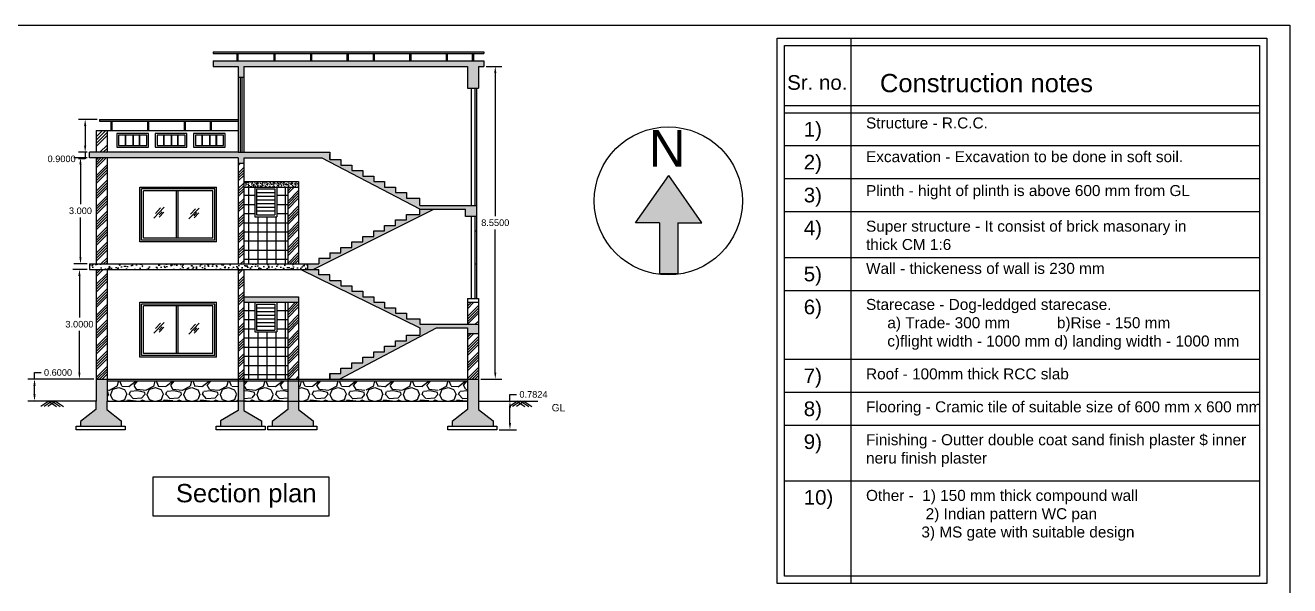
# Model space of a CAD drawing. Header units: inches. Extents: x 13 to 70.9, y 5.3 to 44.5.
# Drawn here: x 36.31 to 70.86, y 29.2 to 44.52 of the extents above; entities that cross this region are included whole.
import ezdxf

# ---------------------------------------------------------------- set-up
doc = ezdxf.new("R2010")
doc.units = ezdxf.units.IN
doc.header["$MEASUREMENT"] = 0
doc.styles.get("Standard").update_dxf_attribs({"font": 'arial.ttf'})
doc.dimstyles.get("Standard").update_dxf_attribs({"dimtxt": 0.18, "dimasz": 0.18, "dimexe": 0.18, "dimexo": 0.0625, "dimgap": 0.09, "dimtad": 0, "dimtih": 1, "dimtoh": 1, "dimdec": 4, "dimzin": 0, "dimdsep": 46, "dimtxsty": 'Standard', "dimcen": 0.09, "dimadec": 0, "dimazin": 0, "dimtfac": 1, "dimtdec": 4, "dimtofl": 0, "dimtmove": 0, "dimatfit": 3, "dimfxl": 1, "dimtolj": 1, "dimtzin": 0, "dimarcsym": 0})
pattern_1 = [(50, (-46.14798, 85.42217), (0.3586301, -0.0313761), [0.0375, -0.4125]), (355, (-46.148, 85.42217), (-0.0693757, 0.3760961), [0.03, -0.33]), (100.45144, (-46.1181, 85.41956), (0.2892544, 0.34472), [0.0318701, -0.350571]), (46.1842, (-46.148, 85.52217), (0.5336207, -0.0827596), [0.05625, -0.61875]), (96.63564, (-46.1035, 85.5153), (0.467331, 0.4870593), [0.0478052, -0.525857]), (351.18416, (-46.148, 85.5222), (0.467331, 0.4870593), [0.045, -0.495]), (21, (-46.09798, 85.49717), (0.2984535, -0.20130945), [0.0375, -0.4125]), (326, (-46.098, 85.49717), (0.1216577, 0.362575), [0.03, -0.33]), (71.45144, (-46.0731, 85.4804), (0.4201112, 0.1612656), [0.0318701, -0.350571]), (37.5, (-46.14798, 85.42217), (0.00607993, 0.16644693), [0, -0.326, 0, -0.335, 0, -0.33125]), (7.5, (-46.14798, 85.42217), (0.13153477, 0.19720586), [0, -0.191, 0, -0.3185, 0, -0.12625]), (327.5, (-46.25948, 85.42217), (0.26691122, -0.01127744), [0, -0.125, 0, -0.39, 0, -0.5175]), (317.5, (-46.30948, 85.42217), (0.2915931, 0.0500525), [0, -0.1625, 0, -0.259, 0, -0.3675])]

# ---------------------------------------------------------------- blocks, each defined once
blk = doc.blocks.new('*D6')
at = {"color": 0, "lineweight": -2, "transparency": 16777216}
for p, q in [((48.901, 43.397), (49.329, 43.397)), ((49.149, 43.217), (49.149, 39.303)), ((49.149, 35.027), (49.149, 38.94)), ((48.751, 34.847), (49.329, 34.847))]:
    blk.add_line(p, q, dxfattribs=at)
at = {"color": 0, "transparency": 16777216}
for points in [[(49.119, 43.217), (49.179, 43.217), (49.149, 43.397)], [(49.119, 35.027), (49.179, 35.027), (49.149, 34.847)]]:
    blk.add_solid(points, dxfattribs=at)
at = {"layer": 'Defpoints', "color": 0, "transparency": 16777216}
for p in [(48.839, 43.397), (49.149, 43.397), (48.689, 34.847)]:
    blk.add_point(p, dxfattribs=at)
at = {"color": 0, "transparency": 16777216, "insert": (49.149, 39.122), "char_height": 0.18, "attachment_point": 5}
blk.add_mtext('\\A1;8.5500', dxfattribs=at)
blk = doc.blocks.new('*D7')
at = {"color": 0, "lineweight": -2, "transparency": 16777216}
for p, q in [((38.272, 41.947), (37.762, 41.947)), ((37.942, 41.767), (37.942, 41.227)), ((37.994, 41.047), (37.762, 41.047)), ((37.942, 40.867), (37.762, 40.867)), ((37.942, 41.047), (37.942, 40.867))]:
    blk.add_line(p, q, dxfattribs=at)
at = {"color": 0, "transparency": 16777216}
for points in [[(37.912, 41.767), (37.972, 41.767), (37.942, 41.947)], [(37.912, 41.227), (37.972, 41.227), (37.942, 41.047)]]:
    blk.add_solid(points, dxfattribs=at)
at = {"layer": 'Defpoints', "color": 0, "transparency": 16777216}
for p in [(38.335, 41.947), (37.942, 41.047), (38.056, 41.047)]:
    blk.add_point(p, dxfattribs=at)
at = {"color": 0, "transparency": 16777216, "insert": (37.298, 40.867), "char_height": 0.18, "attachment_point": 5}
blk.add_mtext('\\A1;0.9000', dxfattribs=at)
blk = doc.blocks.new('*D8')
at = {"color": 0, "lineweight": -2, "transparency": 16777216}
for p, q in [((37.994, 40.897), (37.633, 40.897)), ((37.813, 40.717), (37.813, 39.629)), ((37.813, 38.177), (37.813, 39.265)), ((37.994, 37.997), (37.633, 37.997))]:
    blk.add_line(p, q, dxfattribs=at)
at = {"color": 0, "transparency": 16777216}
for points in [[(37.783, 40.717), (37.843, 40.717), (37.813, 40.897)], [(37.783, 38.177), (37.843, 38.177), (37.813, 37.997)]]:
    blk.add_solid(points, dxfattribs=at)
at = {"layer": 'Defpoints', "color": 0, "transparency": 16777216}
for p in [(38.056, 40.897), (37.813, 37.997), (38.056, 37.997)]:
    blk.add_point(p, dxfattribs=at)
at = {"color": 0, "transparency": 16777216, "insert": (37.813, 39.447), "char_height": 0.18, "attachment_point": 5}
blk.add_mtext('\\A1;3.000', dxfattribs=at)
blk = doc.blocks.new('*D9')
at = {"color": 0, "lineweight": -2, "transparency": 16777216}
for p, q in [((37.994, 37.847), (37.605, 37.847)), ((37.785, 37.667), (37.785, 36.529)), ((37.785, 35.027), (37.785, 36.165)), ((38.176, 34.847), (37.605, 34.847))]:
    blk.add_line(p, q, dxfattribs=at)
at = {"color": 0, "transparency": 16777216}
for points in [[(37.755, 37.667), (37.815, 37.667), (37.785, 37.847)], [(37.755, 35.027), (37.815, 35.027), (37.785, 34.847)]]:
    blk.add_solid(points, dxfattribs=at)
at = {"layer": 'Defpoints', "color": 0, "transparency": 16777216}
for p in [(38.056, 37.847), (37.785, 34.847), (38.239, 34.847)]:
    blk.add_point(p, dxfattribs=at)
at = {"color": 0, "transparency": 16777216, "insert": (37.785, 36.347), "char_height": 0.18, "attachment_point": 5}
blk.add_mtext('\\A1;3.0000', dxfattribs=at)
blk = doc.blocks.new('*D10')
at = {"color": 0, "lineweight": -2, "transparency": 16777216}
for p, q in [((36.557, 34.847), (36.557, 35.027)), ((36.557, 35.027), (36.737, 35.027)), ((38.176, 34.847), (36.377, 34.847)), ((36.557, 34.427), (36.557, 34.667)), ((38.076, 34.247), (36.377, 34.247))]:
    blk.add_line(p, q, dxfattribs=at)
at = {"color": 0, "transparency": 16777216}
for points in [[(36.527, 34.667), (36.587, 34.667), (36.557, 34.847)], [(36.527, 34.427), (36.587, 34.427), (36.557, 34.247)]]:
    blk.add_solid(points, dxfattribs=at)
at = {"layer": 'Defpoints', "color": 0, "transparency": 16777216}
for p in [(36.557, 34.847), (38.239, 34.847), (38.139, 34.247)]:
    blk.add_point(p, dxfattribs=at)
at = {"color": 0, "transparency": 16777216, "insert": (37.2, 35.027), "char_height": 0.18, "attachment_point": 5}
blk.add_mtext('\\A1;0.6000', dxfattribs=at)
blk = doc.blocks.new('*D11')
at = {"color": 0, "lineweight": -2, "transparency": 16777216}
for p, q in [((48.751, 34.247), (49.73, 34.247)), ((49.55, 34.247), (49.55, 34.427)), ((49.55, 34.427), (49.73, 34.427)), ((49.55, 33.644), (49.55, 34.067)), ((49.256, 33.464), (49.73, 33.464))]:
    blk.add_line(p, q, dxfattribs=at)
at = {"color": 0, "transparency": 16777216}
for points in [[(49.52, 34.067), (49.58, 34.067), (49.55, 34.247)], [(49.52, 33.644), (49.58, 33.644), (49.55, 33.464)]]:
    blk.add_solid(points, dxfattribs=at)
at = {"layer": 'Defpoints', "color": 0, "transparency": 16777216}
for p in [(48.689, 34.247), (49.55, 34.247), (49.194, 33.464)]:
    blk.add_point(p, dxfattribs=at)
at = {"color": 0, "transparency": 16777216, "insert": (50.193, 34.427), "char_height": 0.18, "attachment_point": 5}
blk.add_mtext('\\A1;0.7824', dxfattribs=at)

msp = doc.modelspace()

# ---------------------------------------------------------------- hatches: boundary and pattern name
at = {"transparency": 33554687}
h = msp.add_hatch(color=0, dxfattribs=at)
h.dxf.hatch_style = 1
h.paths.add_polyline_path([(48.83865, 43.79657), (41.44337, 43.79657), (41.44337, 43.74657), (48.83865, 43.74657)])
h.paths.add_polyline_path([(46.83836, 43.74657), (46.80836, 43.74657), (46.80836, 43.54657), (46.83836, 43.54657)])
h.paths.add_polyline_path([(47.83836, 43.74657), (47.80836, 43.74657), (47.80836, 43.54657), (47.83836, 43.54657)])
h.paths.add_polyline_path([(48.55075, 43.74657), (48.52075, 43.74657), (48.52075, 43.54657), (48.55075, 43.54657)])
h.paths.add_polyline_path([(45.12598, 43.74657), (45.09598, 43.74657), (45.09598, 43.54657), (45.12598, 43.54657)])
h.paths.add_polyline_path([(45.83836, 43.74657), (45.80836, 43.74657), (45.80836, 43.54657), (45.83836, 43.54657)])
h.paths.add_polyline_path([(44.12598, 43.74657), (44.09598, 43.74657), (44.09598, 43.54657), (44.12598, 43.54657)])
h.paths.add_polyline_path([(43.12598, 43.74657), (43.09598, 43.74657), (43.09598, 43.54657), (43.12598, 43.54657)])
h.paths.add_polyline_path([(42.11481, 43.74657), (42.08481, 43.74657), (42.08481, 43.54657), (42.11481, 43.54657)])
h = msp.add_hatch()
h.set_pattern_fill('AR-CONC', color=256, scale=0.043)
h.set_pattern_definition([(50, (10.66533, 20.47323), (0.3084219, -0.0269834), [0.03225, -0.35475]), (355, (10.66533, 20.47323), (-0.059663, 0.3234426), [0.0258, -0.2838]), (100.45144, (10.69104, 20.471), (0.2487588, 0.2964592), [0.0274083, -0.301491]), (46.1842, (10.66533, 20.55923), (0.4589138, -0.0711733), [0.048375, -0.532125]), (96.6356, (10.70358, 20.5533), (0.4019046, 0.418871), [0.0411124, -0.452237]), (351.1842, (10.66533, 20.55923), (0.4019046, 0.418871), [0.0387, -0.4257]), (21, (10.70833, 20.53773), (0.25667, -0.1731261), [0.03225, -0.35475]), (326, (10.70833, 20.53773), (0.1046256, 0.3118145), [0.0258, -0.2838]), (71.45144, (10.72972, 20.5233), (0.3612956, 0.1386884), [0.0274083, -0.301491]), (37.5, (10.66533, 20.47323), (0.00522874, 0.14314436), [0, -0.28036, 0, -0.2881, 0, -0.284875]), (7.5, (10.66533, 20.47323), (0.1131199, 0.16959704), [0, -0.16426, 0, -0.27391, 0, -0.108575]), (327.5, (10.56944, 20.47323), (0.22954365, -0.0096986), [0, -0.1075, 0, -0.3354, 0, -0.44505]), (317.5, (10.52644, 20.47323), (0.25077005, 0.0430451), [0, -0.13975, 0, -0.22274, 0, -0.31605])])
h.paths.add_polyline_path([(48.38865, 42.79657), (48.68865, 42.79657), (48.68865, 43.39657), (48.83865, 43.39657), (48.83865, 43.54657), (41.44337, 43.54657), (41.44337, 43.39657), (42.12615, 43.39657), (42.12615, 43.09657), (42.27615, 43.09657), (42.27615, 43.39657), (48.38865, 43.39657)])
h = msp.add_hatch(color=0, dxfattribs=at)
h.dxf.hatch_style = 1
h.paths.add_polyline_path([(42.12615, 41.94657), (38.33454, 41.94657), (38.33605, 41.89657), (42.12615, 41.89657)])
h.paths.add_polyline_path([(38.67473, 41.89657), (38.64473, 41.89657), (38.64473, 41.64657), (38.67473, 41.64657)])
h.paths.add_polyline_path([(39.67473, 41.89657), (39.64473, 41.89657), (39.64473, 41.64657), (39.67473, 41.64657)])
h.paths.add_polyline_path([(40.67473, 41.89657), (40.64473, 41.89657), (40.64473, 41.64657), (40.67473, 41.64657)])
h.paths.add_polyline_path([(41.38711, 41.89657), (41.35711, 41.89657), (41.35711, 41.64657), (41.38711, 41.64657)])
h = msp.add_hatch(dxfattribs=at)
h.set_pattern_fill('ANSI34', color=0, scale=0.5)
h.set_pattern_definition([(45, (-46.148, 85.42217), (-0.265165, 0.265165), []), (45, (-46.0596, 85.42217), (-0.265165, 0.265165), []), (45, (-45.9712, 85.42217), (-0.265165, 0.265165), []), (45, (-45.8828, 85.42217), (-0.265165, 0.265165), [])])
h.paths.add_polyline_path([(38.53865, 41.64657), (38.23865, 41.64657), (38.23865, 41.04657), (38.53865, 41.04657)])
h = msp.add_hatch(dxfattribs=at)
h.set_pattern_fill('AR-CONC', color=0, scale=0.05)
h.set_pattern_definition(pattern_1)
h.paths.add_polyline_path([(44.62615, 41.04657), (42.12615, 41.04657), (38.05613, 41.04657), (38.05613, 40.89657), (42.12615, 40.89657), (42.12615, 40.74657), (42.27615, 40.74657), (42.27615, 40.88883), (44.41952, 40.88883), (47.08865, 39.49657), (48.33865, 39.49657), (48.33865, 39.29657), (48.63865, 39.29657), (48.63865, 39.59657), (47.08865, 39.59657), (47.08865, 39.79657), (46.72615, 39.79657), (46.72615, 39.94657), (46.42615, 39.94657), (46.42615, 40.09657), (46.12615, 40.09657), (46.12615, 40.24657), (45.82615, 40.24657), (45.82615, 40.39657), (45.52615, 40.39657), (45.52615, 40.54657), (45.22615, 40.54657), (45.22615, 40.69657), (44.92615, 40.69657), (44.92615, 40.84657), (44.62615, 40.84657)], flags=17)
h.paths.add_polyline_path([(47.47093, 39.49657), (47.08865, 39.49657), (47.08865, 39.34657), (46.72615, 39.34657), (46.72615, 39.19657), (46.42615, 39.19657), (46.42615, 39.04657), (46.12615, 39.04657), (46.12615, 38.89657), (45.82615, 38.89657), (45.82615, 38.74657), (45.52615, 38.74657), (45.52615, 38.59657), (45.22615, 38.59657), (45.22615, 38.44657), (44.92615, 38.44657), (44.92615, 38.29657), (44.62615, 38.29657), (44.62615, 38.14657), (44.32615, 38.14657), (44.32615, 37.99657), (44.02615, 37.99657), (44.02615, 37.84657), (44.17344, 37.84657)])
h.paths.add_polyline_path([(45.22615, 37.39657), (44.92615, 37.39657), (44.92615, 37.54657), (44.62615, 37.54657), (44.62615, 37.69657), (44.32615, 37.69657), (44.32615, 37.84657), (43.83657, 37.84657), (47.08865, 36.24657), (47.08865, 36.04657), (46.72615, 36.04657), (46.72615, 35.89657), (46.42615, 35.89657), (46.42615, 35.74657), (46.12615, 35.74657), (46.12615, 35.59657), (45.82615, 35.59657), (45.82615, 35.44657), (45.52615, 35.44657), (45.52615, 35.29657), (45.22615, 35.29657), (45.22615, 35.14657), (44.92615, 35.14657), (44.92615, 34.99657), (44.62615, 34.99657), (44.62615, 34.84657), (44.89262, 34.84657), (47.54169, 36.24657), (48.38865, 36.24657), (48.38865, 36.09657), (48.68865, 36.09657), (48.68865, 36.34657), (47.08865, 36.34657), (47.08865, 36.49657), (46.72615, 36.49657), (46.72615, 36.64657), (46.42615, 36.64657), (46.42615, 36.79657), (46.12615, 36.79657), (46.12615, 36.94657), (45.82615, 36.94657), (45.82615, 37.09657), (45.52615, 37.09657), (45.52615, 37.24657), (45.22615, 37.24657)])
h.paths.add_polyline_path([(44.62615, 41.04657), (42.12615, 41.04657), (38.05613, 41.04657), (38.05613, 40.89657), (42.12615, 40.89657), (42.12615, 40.74657), (42.27615, 40.74657), (42.27615, 40.88883), (44.41952, 40.88883), (47.08865, 39.49657), (47.47093, 39.49657), (48.33865, 39.49657), (48.33865, 39.29657), (48.63865, 39.29657), (48.63865, 39.59657), (47.08865, 39.59657), (47.08865, 39.79657), (46.72615, 39.79657), (46.72615, 39.94657), (46.42615, 39.94657), (46.42615, 40.09657), (46.12615, 40.09657), (46.12615, 40.24657), (45.82615, 40.24657), (45.82615, 40.39657), (45.52615, 40.39657), (45.52615, 40.54657), (45.22615, 40.54657), (45.22615, 40.69657), (44.92615, 40.69657), (44.92615, 40.84657), (44.62615, 40.84657)], flags=17)
h.paths.add_polyline_path([(43.77615, 37.09657), (42.27615, 37.09657), (42.27615, 36.94657), (43.77615, 36.94657)])
h.paths.add_polyline_path([(43.77615, 40.24657), (42.27615, 40.24657), (42.27615, 40.09657), (43.77615, 40.09657)], flags=0)
h.paths.add_polyline_path([(43.77615, 34.79657), (43.47615, 34.79657), (43.47615, 34.24657), (43.77615, 34.24657)])
h.paths.add_polyline_path([(42.27615, 34.79657), (42.12615, 34.79657), (42.12615, 34.24657), (42.27615, 34.24657)])
h = msp.add_hatch(dxfattribs=at)
h.set_pattern_fill('AR-CONC', color=0, scale=0.05)
h.set_pattern_definition(pattern_1)
h.paths.add_polyline_path([(44.62615, 41.04657), (42.12615, 41.04657), (38.05613, 41.04657), (38.05613, 40.89657), (42.12615, 40.89657), (42.12615, 40.74657), (42.27615, 40.74657), (42.27615, 40.88883), (44.41952, 40.88883), (47.08865, 39.49657), (48.33865, 39.49657), (48.33865, 39.29657), (48.63865, 39.29657), (48.63865, 39.59657), (47.08865, 39.59657), (47.08865, 39.79657), (46.72615, 39.79657), (46.72615, 39.94657), (46.42615, 39.94657), (46.42615, 40.09657), (46.12615, 40.09657), (46.12615, 40.24657), (45.82615, 40.24657), (45.82615, 40.39657), (45.52615, 40.39657), (45.52615, 40.54657), (45.22615, 40.54657), (45.22615, 40.69657), (44.92615, 40.69657), (44.92615, 40.84657), (44.62615, 40.84657)])
h = msp.add_hatch(dxfattribs=at)
h.set_pattern_fill('ANSI34', color=0, scale=0.4)
h.set_pattern_definition([(45, (-46.14798, 85.42217), (-0.212132, 0.212132), []), (45, (-46.07727, 85.42217), (-0.212132, 0.212132), []), (45, (-46.00656, 85.42217), (-0.212132, 0.212132), []), (45, (-45.93585, 85.42217), (-0.212132, 0.212132), [])])
h.paths.add_polyline_path([(38.53865, 40.89657), (38.23865, 40.89657), (38.23865, 37.99657), (38.53865, 37.99657)])
h.paths.add_polyline_path([(38.23865, 34.84657), (38.53865, 34.84657), (38.53865, 37.84657), (38.23865, 37.84657)])
h.paths.add_polyline_path([(42.12615, 34.84657), (42.27615, 34.84657), (42.27615, 37.84657), (42.12615, 37.84657)])
h.paths.add_polyline_path([(42.12615, 37.99657), (42.27615, 37.99657), (42.27615, 40.74657), (42.12615, 40.74657)])
h.paths.add_polyline_path([(48.68865, 36.94657), (48.38865, 36.94657), (48.38865, 36.34657), (48.68865, 36.34657)])
h.paths.add_polyline_path([(48.38865, 34.84657), (48.68865, 34.84657), (48.68865, 36.09657), (48.38865, 36.09657)])
h.paths.add_polyline_path([(43.77615, 36.94657), (43.47615, 36.94657), (43.47615, 34.84657), (43.77615, 34.84657)])
h.paths.add_polyline_path([(43.47615, 37.99657), (43.77615, 37.99657), (43.77615, 40.09657), (43.47615, 40.09657)])
h = msp.add_hatch()
h.set_pattern_fill('AR-CONC', color=256)
h.set_pattern_definition([(50, (7.7475, 18.7063), (7.1726, -0.6275), [0.75, -8.25]), (355, (7.7475, 18.706), (-1.3875, 7.5219), [0.6, -6.6]), (100.451, (8.345, 18.654), (5.7851, 6.8944), [0.6374, -7.0114]), (46.184, (7.7475, 20.706), (10.6724, -1.6552), [1.125, -12.375]), (96.636, (8.637, 20.568), (9.3466, 9.7412), [0.956, -10.5171]), (351.184, (7.748, 20.706), (9.3466, 9.7412), [0.9, -9.9]), (21, (8.7475, 20.2063), (5.9691, -4.0262), [0.75, -8.25]), (326, (8.7475, 20.206), (2.4332, 7.2515), [0.6, -6.6]), (71.451, (9.245, 19.871), (8.4022, 3.2253), [0.6374, -7.0114]), (37.5, (7.7475, 18.7063), (0.1216, 3.32894), [0, -6.52, 0, -6.7, 0, -6.625]), (7.5, (7.7475, 18.7063), (2.6307, 3.94412), [0, -3.82, 0, -6.37, 0, -2.525]), (327.5, (5.5175, 18.7063), (5.33822, -0.22555), [0, -2.5, 0, -7.8, 0, -10.35]), (317.5, (4.5175, 18.7063), (5.83186, 1.00105), [0, -3.25, 0, -5.18, 0, -7.35])])
h.paths.add_polyline_path([(29.48955, 34.24657), (29.48955, 34.84657), (18.78955, 34.84657), (18.78955, 34.24657)])
h.paths.add_polyline_path([(43.71704, 40.39657), (43.71704, 40.54657), (36.32176, 40.54657), (36.32176, 40.39657)])
h.paths.add_polyline_path([(38.90454, 37.99657), (32.66704, 37.99657), (32.66704, 37.84657), (38.90454, 37.84657)])
h = msp.add_hatch(dxfattribs=at)
h.set_pattern_fill('AR-CONC', color=0, scale=0.02)
h.set_pattern_definition([(50, (-46.14798, 85.42217), (0.14345204, -0.01255043), [0.015, -0.165]), (355, (-46.14798, 85.42217), (-0.02775027, 0.15043843), [0.012, -0.132]), (100.45144, (-46.13603, 85.42113), (0.11570177, 0.137888), [0.01274804, -0.14022842]), (46.1842, (-46.14798, 85.46217), (0.21344827, -0.03310386), [0.0225, -0.2475]), (96.63564, (-46.1302, 85.45941), (0.1869324, 0.1948237), [0.01912207, -0.21034275]), (351.18416, (-46.14798, 85.46217), (0.1869324, 0.1948237), [0.018, -0.198]), (21, (-46.12798, 85.45217), (0.11938141, -0.08052378), [0.015, -0.165]), (326, (-46.12798, 85.45217), (0.04866307, 0.14503), [0.012, -0.132]), (71.45144, (-46.11803, 85.44546), (0.16804448, 0.06450623), [0.01274804, -0.14022842]), (37.5, (-46.14798, 85.422173), (0.00243197, 0.06657877), [0, -0.1304, 0, -0.134, 0, -0.1325]), (7.5, (-46.14798, 85.42217), (0.05261391, 0.07888234), [0, -0.0764, 0, -0.1274, 0, -0.0505]), (327.5, (-46.19258, 85.42217), (0.106764487, -0.004510974), [0, -0.05, 0, -0.156, 0, -0.207]), (317.5, (-46.21258, 85.42217), (0.11663723, 0.020021), [0, -0.065, 0, -0.1036, 0, -0.147])])
h.paths.add_polyline_path([(43.77615, 40.24657), (42.27615, 40.24657), (42.27615, 40.09657), (43.77615, 40.09657)])
h = msp.add_hatch()
h.set_pattern_fill('ANSI37', color=256, scale=2, angle=45)
h.set_pattern_definition([(90, (10.66533, 20.62323), (-0.25, 6e-17), []), (180, (10.66533, 20.62323), (-6e-17, -0.25), [])])
h.paths.add_polyline_path([(43.47615, 40.09657), (43.17615, 40.09657), (43.17615, 39.28571), (42.57615, 39.28571), (42.57615, 40.09657), (42.27615, 40.09657), (42.27615, 37.99657), (43.47615, 37.99657)])
h = msp.add_hatch(color=0, dxfattribs=at)
h.dxf.hatch_style = 1
h.paths.add_polyline_path([(52.98076, 39.11519), (53.63848, 39.11519), (53.63848, 37.73522), (54.13848, 37.72531), (54.13848, 39.11519), (54.7962, 39.11519), (53.88848, 40.40932)])
h = msp.add_hatch()
h.set_pattern_fill('AR-CONC', color=256, scale=0.043)
h.set_pattern_definition([(50, (12.86916, 18.70635), (0.3084219, -0.0269834), [0.03225, -0.35475]), (355, (12.86916, 18.70635), (-0.059663, 0.3234426), [0.0258, -0.2838]), (100.4514, (12.89486, 18.7041), (0.2487588, 0.2964592), [0.0274083, -0.301491]), (46.1842, (12.86916, 18.79235), (0.4589138, -0.0711733), [0.048375, -0.532125]), (96.6356, (12.9074, 18.7864), (0.4019046, 0.418871), [0.0411124, -0.452237]), (351.1842, (12.86916, 18.79235), (0.4019046, 0.418871), [0.0387, -0.4257]), (21, (12.91216, 18.77085), (0.25667, -0.1731261), [0.03225, -0.35475]), (326, (12.91216, 18.77085), (0.1046256, 0.3118145), [0.0258, -0.2838]), (71.4514, (12.93355, 18.75642), (0.3612956, 0.1386884), [0.0274083, -0.301491]), (37.5, (12.86916, 18.70635), (0.00522874, 0.14314436), [0, -0.28036, 0, -0.2881, 0, -0.284875]), (7.5, (12.86916, 18.70635), (0.1131199, 0.16959704), [0, -0.16426, 0, -0.27391, 0, -0.108575]), (327.5, (12.77327, 18.70635), (0.22954365, -0.0096986), [0, -0.1075, 0, -0.3354, 0, -0.44505]), (317.5, (12.73027, 18.70635), (0.25077, 0.0430451), [0, -0.13975, 0, -0.22274, 0, -0.31605])])
h.paths.add_polyline_path([(38.05613, 37.99657), (38.05613, 37.84657), (44.02615, 37.84657), (44.02615, 37.99657)])
h = msp.add_hatch()
h.set_pattern_fill('ANSI37', color=256, scale=2, angle=45)
h.set_pattern_definition([(90, (10.66533, 17.47323), (-0.25, 6e-17), []), (180, (10.66533, 17.47323), (-6e-17, -0.25), [])])
h.paths.add_polyline_path([(43.47615, 36.94657), (43.17615, 36.94657), (43.17615, 36.13571), (42.57615, 36.13571), (42.57615, 36.94657), (42.27615, 36.94657), (42.27615, 34.84657), (43.47615, 34.84657)])
h = msp.add_hatch(dxfattribs=at)
h.set_pattern_fill('AR-CONC', color=0, scale=0.05)
h.set_pattern_definition(pattern_1)
h.paths.add_polyline_path([(42.759, 33.70685), (42.27615, 33.99222), (42.27615, 34.24657), (42.12615, 34.24657), (42.12615, 33.99222), (41.64329, 33.70685), (41.64329, 33.56416), (42.759, 33.56416)])
h.paths.add_polyline_path([(43.77615, 34.01477), (43.77615, 34.24657), (43.47615, 34.24657), (43.47615, 34.01477), (43.05427, 33.68493), (43.05427, 33.56416), (44.16998, 33.56416), (44.16998, 33.70685)])
h.paths.add_polyline_path([(48.39447, 34.01477), (48.39447, 34.24657), (48.38865, 34.24657), (48.38865, 34.84657), (48.68865, 34.84657), (48.68865, 34.24657), (48.69447, 34.24657), (48.69447, 34.01477), (49.08831, 33.70685), (49.08831, 33.56416), (47.9726, 33.56416), (47.9726, 33.68493)])
h.paths.add_polyline_path([(38.53594, 34.01477), (38.53594, 34.24657), (38.53639, 34.84657), (38.23865, 34.84657), (38.23865, 34.24657), (38.23594, 34.24657), (38.23594, 34.01477), (37.81406, 33.68493), (37.81406, 33.56416), (38.92978, 33.56416), (38.92978, 33.70685)])
h = msp.add_hatch(dxfattribs=at)
h.set_pattern_fill('GRAVEL', color=0)
h.set_pattern_definition([(228.01279, (-45.42798, 86.42217), (-8, -9), [0.134536, -13.319088]), (184.96974, (-45.517982, 86.322173), (12, 1), [0.230868, -22.855925]), (132.51045, (-45.74798, 86.30217), (10, -11), [0.162788, -16.1160326]), (267.27369, (-46.13798, 86.052173), (1, 20), [0.210238, -20.813558]), (292.833654, (-46.14798, 85.842173), (-5, 12), [0.206155, -20.409373]), (357.27369, (-46.06798, 85.652173), (-20, 1), [0.210238, -20.813558]), (37.69424, (-45.857982, 85.642173), (-13, -10), [0.278029, -27.5248485]), (72.25533, (-45.637982, 85.812173), (7, 22), [0.262488, -25.9863215]), (121.429566, (-45.55798, 86.062173), (-8, 13), [0.21095, -20.884073]), (175.23636, (-45.66798, 86.24217), (11, -1), [0.240832, -11.8007626]), (222.397438, (-45.907982, 86.262173), (-12, -11), [0.311448, -30.833375]), (138.81407, (-45.14798, 86.04217), (-7, 6), [0.106301, -10.523845]), (171.469234, (-45.22798, 86.112173), (13, -2), [0.202237, -20.0215114]), (225, (-45.428, 86.1422), (-1e-16, -1), [0.141421, -1.272793]), (203.19859, (-45.49798, 86.26217), (5, 2), [0.076158, -7.539615]), (291.8014, (-45.56798, 86.23217), (-1, 3), [0.107703, -5.277462]), (30.96376, (-45.52798, 86.13217), (3, 2), [0.174929, -5.656023]), (161.56505, (-45.37798, 86.22217), (2, -1), [0.126491, -3.035787]), (16.38954, (-46.14798, 86.23217), (10, 3), [0.1772, -17.542845]), (70.346176, (-45.97798, 86.28217), (-4, -11), [0.148661, -14.717408]), (293.19859, (-45.37798, 86.42217), (-2, 5), [0.152315, -7.463458]), (343.61046, (-45.31798, 86.28217), (-10, 3), [0.1772, -17.542845]), (339.44395, (-46.14798, 85.61217), (-5, 2), [0.17088, -8.373124]), (294.77514, (-45.98798, 85.55217), (-5, 11), [0.143178, -14.174643]), (66.80141, (-45.36798, 85.42217), (2, 5), [0.152315, -7.463458]), (17.354025, (-45.30798, 85.56217), (-13, -4), [0.167631, -16.595424]), (69.44395, (-45.85798, 85.42217), (-2, -5), [0.08544, -8.458564]), (101.30993, (-45.42798, 85.42217), (-1, 4), [0.05099, -5.0480295]), (165.96376, (-45.43798, 85.47217), (3, -1), [0.206155, -3.916951]), (186.009006, (-45.63798, 85.52217), (10, 1), [0.19105, -18.913923]), (303.69007, (-45.52798, 86.04217), (-1, 2), [0.144222, -3.461329]), (353.157227, (-45.447982, 85.922173), (17, -2), [0.251794, -24.927563]), (60.9454, (-45.19798, 85.89217), (-4, -7), [0.102956, -10.192674]), (90, (-45.148, 85.9822), (-1, 1), [0.06, -0.94]), (120.25644, (-45.65798, 85.55217), (4, -7), [0.138924, -13.75352]), (48.01279, (-45.72798, 85.67217), (8, 9), [0.269072, -13.184552]), (0, (-45.548, 85.8722), (1, 1), [0.26, -0.74]), (325.304846, (-45.28798, 85.87217), (10, -7), [0.158114, -15.653274]), (254.0546, (-45.15798, 85.78217), (-1, -4), [0.145602, -7.134508]), (207.645975, (-45.197982, 85.642173), (-19, -10), [0.237065, -23.469474]), (175.42608, (-45.407982, 85.532173), (-13, 1), [0.250799, -24.8290734])])
h.paths.add_polyline_path([(42.12615, 34.24657), (42.12615, 34.79657), (38.53865, 34.79657), (38.53865, 34.24657)])
h.paths.add_polyline_path([(43.47615, 34.24657), (43.47615, 34.79657), (42.27615, 34.79657), (42.27615, 34.24657)])
h.paths.add_polyline_path([(48.38865, 34.24657), (48.38865, 34.79657), (43.77615, 34.79657), (43.77615, 34.24657)])

# ---------------------------------------------------------------- linework, layer by layer
for p, q in [((58.86919, 44.16435), (58.86919, 29.26167)), ((41.44337, 43.79657), (48.83865, 43.79657)), ((41.44337, 43.79657), (41.44337, 43.74657)), ((41.44337, 43.74657), (48.83865, 43.74657)), ((41.44337, 43.54657), (48.83865, 43.54657)), ((41.44337, 43.54657), (41.44337, 43.39657)), ((42.08481, 43.74657), (42.08481, 43.54657)), ((42.11481, 43.74657), (42.11481, 43.54657)), ((43.09598, 43.74657), (43.09598, 43.54657)), ((43.12598, 43.74657), (43.12598, 43.54657)), ((44.09598, 43.74657), (44.09598, 43.54657)), ((44.12598, 43.74657), (44.12598, 43.54657)), ((45.09598, 43.74657), (45.09598, 43.54657)), ((45.12598, 43.74657), (45.12598, 43.54657)), ((45.80836, 43.74657), (45.80836, 43.54657)), ((45.83836, 43.74657), (45.83836, 43.54657)), ((46.80836, 43.74657), (46.80836, 43.54657)), ((46.83836, 43.74657), (46.83836, 43.54657)), ((47.80836, 43.74657), (47.80836, 43.54657)), ((47.83836, 43.74657), (47.83836, 43.54657)), ((48.52075, 43.74657), (48.52075, 43.54657)), ((48.55075, 43.74657), (48.55075, 43.54657)), ((48.83865, 43.79657), (48.83865, 43.74657)), ((48.83865, 43.54657), (48.83865, 43.39657)), ((41.44337, 43.39657), (42.12615, 43.39657)), ((42.12615, 43.39657), (42.12615, 41.04657)), ((42.27615, 43.39657), (42.27615, 41.04657)), ((42.27615, 43.39657), (48.38865, 43.39657)), ((48.38865, 43.39657), (48.38865, 42.79657)), ((48.68865, 43.39657), (48.68865, 42.79657)), ((48.68865, 43.39657), (48.83865, 43.39657)), ((42.12615, 43.09657), (42.27615, 43.09657)), ((42.17615, 43.09657), (42.17615, 41.04657)), ((42.22615, 43.09657), (42.22615, 41.04657)), ((48.38865, 42.79657), (48.68865, 42.79657)), ((48.48865, 42.79657), (48.48865, 39.59657)), ((48.58865, 42.79657), (48.58865, 39.59657)), ((48.63865, 42.79657), (48.63865, 37.04657)), ((57.05612, 42.3305), (70.03701, 42.3305)), ((38.33454, 41.94657), (42.12615, 41.94657)), ((38.33454, 41.94657), (38.33605, 41.89657)), ((38.33605, 41.89657), (42.12615, 41.89657)), ((38.64473, 41.89657), (38.64473, 41.64657)), ((38.67473, 41.89657), (38.67473, 41.64657)), ((39.64473, 41.89657), (39.64473, 41.64657)), ((39.67473, 41.89657), (39.67473, 41.64657)), ((40.64473, 41.89657), (40.64473, 41.64657)), ((40.67473, 41.89657), (40.67473, 41.64657)), ((41.35711, 41.89657), (41.35711, 41.64657)), ((41.38711, 41.89657), (41.38711, 41.64657)), ((57.05612, 42.1305), (70.03701, 42.1305)), ((38.23865, 41.64657), (38.23865, 41.04657)), ((38.23865, 41.64657), (38.53865, 41.64657)), ((38.53865, 41.64657), (38.53865, 41.04657)), ((38.53865, 41.64657), (42.12615, 41.64657)), ((39.03037, 41.51462), (39.03037, 41.23479)), ((39.04505, 41.51462), (39.04505, 41.23479)), ((39.24011, 41.51462), (39.24011, 41.23479)), ((39.25478, 41.51462), (39.25478, 41.23479)), ((39.41434, 41.51462), (39.41434, 41.23479)), ((39.42901, 41.51462), (39.42901, 41.23479)), ((40.07937, 41.51462), (40.07937, 41.23479)), ((40.09404, 41.51462), (40.09404, 41.23479)), ((40.2891, 41.51462), (40.2891, 41.23479)), ((40.30377, 41.51462), (40.30377, 41.23479)), ((40.46333, 41.51462), (40.46333, 41.23479)), ((40.478, 41.51462), (40.478, 41.23479)), ((41.12836, 41.51462), (41.12836, 41.23479)), ((41.14303, 41.51462), (41.14303, 41.23479)), ((41.33809, 41.51462), (41.33809, 41.23479)), ((41.35277, 41.51462), (41.35277, 41.23479)), ((41.51232, 41.51462), (41.51232, 41.23479)), ((41.527, 41.51462), (41.527, 41.23479)), ((57.05612, 41.2305), (70.03701, 41.2305)), ((38.23865, 40.89657), (38.23865, 37.99657)), ((38.53865, 40.89657), (38.53865, 37.99657)), ((42.12615, 41.04657), (44.62615, 41.04657)), ((42.12615, 40.89657), (42.12615, 37.99657)), ((42.27615, 40.88883), (42.27615, 37.99657)), ((44.62615, 41.04657), (44.62615, 40.84657)), ((44.62615, 40.84657), (44.62615, 40.99657)), ((44.62615, 40.84657), (44.92615, 40.84657)), ((44.92615, 40.84657), (44.92615, 40.69657)), ((42.12615, 40.74657), (42.27615, 40.74657)), ((44.92615, 40.69657), (45.22615, 40.69657)), ((45.22615, 40.69657), (45.22615, 40.54657)), ((45.22615, 40.54657), (45.52615, 40.54657)), ((45.52615, 40.54657), (45.52615, 40.39657)), ((39.4337, 38.59657), (39.4337, 40.09657)), ((39.4337, 40.09657), (41.5337, 40.09657)), ((41.5337, 38.59657), (41.5337, 40.09657)), ((42.27615, 40.24657), (43.77615, 40.24657)), ((42.27615, 40.09657), (43.77615, 40.09657)), ((42.57615, 40.09657), (42.57615, 39.28571)), ((43.17615, 40.09657), (43.17615, 39.28571)), ((43.47615, 40.09657), (43.47615, 37.99657)), ((43.77615, 40.24657), (43.77615, 40.09657)), ((43.77615, 40.09657), (43.77615, 37.99657)), ((45.52615, 40.39657), (45.82615, 40.39657)), ((45.82615, 40.39657), (45.82615, 40.24657)), ((45.82615, 40.24657), (46.12615, 40.24657)), ((46.12615, 40.24657), (46.12615, 40.09657)), ((46.12615, 40.09657), (46.42615, 40.09657)), ((46.42615, 40.09657), (46.42615, 39.94657)), ((52.98076, 39.11519), (53.88848, 40.40932)), ((54.7962, 39.11519), (53.88848, 40.40932)), ((57.05612, 40.3305), (70.03701, 40.3305)), ((41.4837, 40.04657), (39.4837, 40.04657)), ((39.4837, 38.64657), (39.4837, 40.04657)), ((41.4337, 39.99657), (39.5337, 39.99657)), ((39.5337, 38.69657), (39.5337, 39.99657)), ((40.4337, 38.69657), (40.4337, 39.99657)), ((40.4837, 38.69657), (40.4837, 39.99657)), ((41.4337, 38.69657), (41.4337, 39.99657)), ((41.4837, 38.64657), (41.4837, 40.04657)), ((42.62615, 40.04657), (43.12615, 40.04657)), ((42.62615, 40.04657), (42.62615, 39.33571)), ((42.62615, 39.94657), (43.12615, 39.94657)), ((42.62615, 39.84657), (43.12615, 39.84657)), ((42.62615, 39.74657), (43.12615, 39.74657)), ((43.12615, 40.04657), (43.12615, 39.33571)), ((46.42615, 39.94657), (46.72615, 39.94657)), ((46.72615, 39.94657), (46.72615, 39.79657)), ((46.72615, 39.79657), (47.08865, 39.79657)), ((47.08865, 39.59657), (47.08865, 39.79657)), ((39.81952, 39.24921), (40.1022, 39.54704)), ((39.86561, 39.37817), (40.00388, 39.52555)), ((39.96501, 39.33537), (40.04334, 39.42319)), ((39.96701, 39.27684), (40.09606, 39.41501)), ((40.77283, 39.22598), (41.05551, 39.5238)), ((40.81892, 39.35493), (40.95719, 39.50231)), ((40.91832, 39.31214), (40.99665, 39.39996)), ((40.92032, 39.25361), (41.04937, 39.39178)), ((42.62615, 39.64657), (43.12615, 39.64657)), ((42.62615, 39.54657), (43.12615, 39.54657)), ((42.62615, 39.44657), (43.12615, 39.44657)), ((47.08865, 39.59657), (47.13059, 39.59657)), ((47.08865, 39.59657), (48.63865, 39.59657)), ((47.08865, 39.49657), (48.33865, 39.49657)), ((47.08865, 39.34657), (47.08865, 39.49657)), ((57.05612, 39.4305), (70.03701, 39.4305)), ((42.57615, 39.28571), (43.17615, 39.28571)), ((42.62615, 39.33571), (43.12615, 39.33571)), ((46.12615, 38.89657), (46.12615, 39.04657)), ((46.12615, 39.04657), (46.42615, 39.04657)), ((46.42615, 39.04657), (46.42615, 39.19657)), ((46.42615, 39.19657), (46.72615, 39.19657)), ((46.72615, 39.19657), (46.72615, 39.34657)), ((46.72615, 39.34657), (47.08865, 39.34657)), ((48.48865, 39.29657), (48.48865, 37.04657)), ((48.58865, 39.29657), (48.58865, 37.04657)), ((53.63848, 39.11519), (52.98076, 39.11519)), ((53.63848, 39.11519), (53.63848, 37.73522)), ((54.13848, 39.11519), (54.13848, 37.72531)), ((54.13848, 39.11519), (54.7962, 39.11519)), ((45.52615, 38.59657), (45.52615, 38.74657)), ((45.52615, 38.74657), (45.82615, 38.74657)), ((45.82615, 38.74657), (45.82615, 38.89657)), ((45.82615, 38.89657), (46.12615, 38.89657)), ((48.58865, 38.89657), (48.63865, 38.89657)), ((41.5337, 38.59657), (39.4337, 38.59657)), ((41.4837, 38.64657), (39.4837, 38.64657)), ((40.4837, 38.69657), (39.5337, 38.69657)), ((41.4337, 38.69657), (40.4837, 38.69657)), ((44.92615, 38.29657), (44.92615, 38.44657)), ((44.92615, 38.44657), (45.22615, 38.44657)), ((45.22615, 38.44657), (45.22615, 38.59657)), ((45.22615, 38.59657), (45.52615, 38.59657)), ((44.62615, 38.14657), (44.32615, 38.14657)), ((44.32615, 38.14657), (44.32615, 37.99657)), ((44.62615, 38.29657), (44.92615, 38.29657)), ((44.62615, 38.29657), (44.62615, 38.14657)), ((57.05612, 38.17199), (70.03701, 38.17199)), ((38.05613, 37.99657), (44.32615, 37.99657)), ((38.05613, 37.99657), (38.05613, 37.84657)), ((38.05613, 37.84657), (44.32615, 37.84657)), ((38.23865, 37.84657), (38.23865, 34.24657)), ((38.53865, 37.84657), (38.53865, 34.24657)), ((42.12615, 37.84657), (42.12615, 34.24657)), ((42.27615, 37.84657), (42.27615, 34.24657)), ((43.83657, 37.84657), (47.08865, 36.24657)), ((44.02615, 37.84657), (44.02615, 37.99657)), ((44.32615, 37.69657), (44.32615, 37.84657)), ((44.62615, 37.69657), (44.32615, 37.69657)), ((44.62615, 37.54657), (44.62615, 37.69657)), ((48.58865, 37.99657), (48.63865, 37.99657)), ((54.13848, 37.72531), (53.63848, 37.73522)), ((44.62615, 37.54657), (44.92615, 37.54657)), ((44.92615, 37.54657), (44.92615, 37.39657)), ((44.92615, 37.39657), (45.22615, 37.39657)), ((45.22615, 37.39657), (45.22615, 37.24657)), ((42.27615, 37.09657), (43.77615, 37.09657)), ((43.77615, 37.09657), (43.77615, 36.94657)), ((45.22615, 37.24657), (45.52615, 37.24657)), ((45.52615, 37.24657), (45.52615, 37.09657)), ((45.52615, 37.09657), (45.82615, 37.09657)), ((45.82615, 37.09657), (45.82615, 36.94657)), ((48.38865, 37.04657), (48.38865, 36.34657)), ((48.38865, 37.04657), (48.68865, 37.04657)), ((48.68865, 37.04657), (48.68865, 34.24657)), ((57.05612, 37.27199), (70.03701, 37.27199)), ((39.4337, 35.44657), (39.4337, 36.94657)), ((39.4337, 36.94657), (41.5337, 36.94657)), ((41.4837, 36.89657), (39.4837, 36.89657)), ((39.4837, 35.49657), (39.4837, 36.89657)), ((41.4337, 36.84657), (39.5337, 36.84657)), ((39.5337, 35.54657), (39.5337, 36.84657)), ((40.4337, 35.54657), (40.4337, 36.84657)), ((40.4837, 35.54657), (40.4837, 36.84657)), ((41.4337, 35.54657), (41.4337, 36.84657)), ((41.4837, 35.49657), (41.4837, 36.89657)), ((41.5337, 35.44657), (41.5337, 36.94657)), ((42.27615, 36.94657), (43.77615, 36.94657)), ((42.57615, 36.94657), (42.57615, 36.13571)), ((42.62615, 36.89657), (43.12615, 36.89657)), ((42.62615, 36.89657), (42.62615, 36.18571)), ((42.62615, 36.79657), (43.12615, 36.79657)), ((42.62615, 36.69657), (43.12615, 36.69657)), ((43.12615, 36.89657), (43.12615, 36.18571)), ((43.17615, 36.94657), (43.17615, 36.13571)), ((43.47615, 36.94657), (43.47615, 34.24657)), ((43.77615, 36.94657), (43.77615, 34.24657)), ((45.82615, 36.94657), (46.12615, 36.94657)), ((46.12615, 36.94657), (46.12615, 36.79657)), ((46.12615, 36.79657), (46.42615, 36.79657)), ((46.42615, 36.79657), (46.42615, 36.64657)), ((46.42615, 36.64657), (46.72615, 36.64657)), ((46.72615, 36.64657), (46.72615, 36.49657)), ((48.38865, 36.94657), (48.68865, 36.94657)), ((39.81952, 36.09921), (40.1022, 36.39704)), ((39.86561, 36.22817), (40.00388, 36.37555)), ((40.77283, 36.07598), (41.05551, 36.3738)), ((40.81892, 36.20493), (40.95719, 36.35231)), ((42.62615, 36.59657), (43.12615, 36.59657)), ((42.62615, 36.49657), (43.12615, 36.49657)), ((42.62615, 36.39657), (43.12615, 36.39657)), ((42.62615, 36.29657), (43.12615, 36.29657)), ((46.72615, 36.49657), (47.08865, 36.49657)), ((47.08865, 36.49657), (47.08865, 36.34657)), ((47.08865, 36.34657), (48.68865, 36.34657)), ((39.96501, 36.18537), (40.04334, 36.27319)), ((39.96701, 36.12684), (40.09606, 36.26501)), ((40.91832, 36.16214), (40.99665, 36.24996)), ((40.92032, 36.10361), (41.04937, 36.24178)), ((42.57615, 36.13571), (43.17615, 36.13571)), ((42.62615, 36.18571), (43.12615, 36.18571)), ((44.89262, 34.84657), (47.54169, 36.24657)), ((46.72615, 35.89657), (46.72615, 36.04657)), ((46.72615, 36.04657), (47.08865, 36.04657)), ((47.08865, 36.24657), (47.08865, 36.04657)), ((47.54169, 36.24657), (48.38865, 36.24657)), ((48.38865, 36.24657), (48.38865, 34.24657)), ((48.38865, 36.09657), (48.68865, 36.09657)), ((45.82615, 35.44657), (45.82615, 35.59657)), ((45.82615, 35.59657), (46.12615, 35.59657)), ((46.12615, 35.59657), (46.12615, 35.74657)), ((46.12615, 35.74657), (46.42615, 35.74657)), ((46.42615, 35.74657), (46.42615, 35.89657)), ((46.42615, 35.89657), (46.72615, 35.89657)), ((41.5337, 35.44657), (39.4337, 35.44657)), ((41.4837, 35.49657), (39.4837, 35.49657)), ((40.4837, 35.54657), (39.5337, 35.54657)), ((41.4337, 35.54657), (40.4837, 35.54657)), ((45.22615, 35.14657), (45.22615, 35.29657)), ((45.22615, 35.29657), (45.52615, 35.29657)), ((45.52615, 35.29657), (45.52615, 35.44657)), ((45.52615, 35.44657), (45.82615, 35.44657)), ((57.05612, 35.3882), (70.03701, 35.3882)), ((44.62615, 34.99657), (44.62615, 34.84657)), ((44.62615, 34.84657), (44.62615, 34.99657)), ((44.62615, 34.99657), (44.92615, 34.99657)), ((44.92615, 34.99657), (44.92615, 35.14657)), ((44.92615, 35.14657), (45.22615, 35.14657)), ((38.23865, 34.84657), (38.53865, 34.84657)), ((38.53865, 34.84657), (44.62615, 34.84657)), ((38.53865, 34.79657), (42.12615, 34.79657)), ((42.12615, 34.79657), (43.47615, 34.79657)), ((43.47615, 34.79657), (48.38865, 34.79657)), ((43.62615, 34.79657), (44.62615, 34.79657)), ((44.62615, 34.84657), (48.68865, 34.84657)), ((48.38865, 34.84657), (48.68865, 34.84657)), ((48.68766, 34.79657), (48.68865, 34.79657)), ((38.13865, 34.24657), (36.52571, 34.24657)), ((36.95225, 34.24657), (36.73266, 34.09818)), ((37.03979, 34.24657), (36.82019, 34.09818)), ((37.14217, 34.24657), (36.92257, 34.09818)), ((36.93741, 34.24657), (37.15701, 34.09818)), ((37.03979, 34.24657), (37.25939, 34.09818)), ((37.12733, 34.24657), (37.34692, 34.09818)), ((38.23865, 34.24657), (38.13865, 34.24657)), ((38.53865, 34.24657), (42.12615, 34.24657)), ((42.27615, 34.24657), (43.47615, 34.24657)), ((43.47615, 34.24657), (48.38865, 34.24657)), ((48.38865, 34.24657), (48.28865, 34.24657)), ((48.68865, 34.24657), (48.78865, 34.24657)), ((48.78865, 34.24657), (50.3107, 34.24657)), ((49.75596, 34.24657), (49.53636, 34.09818)), ((49.8435, 34.24657), (49.6239, 34.09818)), ((49.94587, 34.24657), (49.72628, 34.09818)), ((49.74112, 34.24657), (49.96071, 34.09818)), ((49.8435, 34.24657), (50.06309, 34.09818)), ((49.93103, 34.24657), (50.15063, 34.09818)), ((57.05612, 34.4882), (70.03701, 34.4882)), ((57.05612, 33.5882), (70.03701, 33.5882)), ((57.05612, 32.06671), (70.03701, 32.06671))]:
    msp.add_line(p, q)
at = {"color": 0}
for p, q in [((42.12615, 41.04657), (38.05613, 41.04657)), ((38.05613, 40.89657), (38.05613, 41.04657)), ((42.12615, 40.89657), (38.05613, 40.89657)), ((44.41952, 40.88883), (42.27615, 40.88883)), ((47.08865, 39.49657), (44.41952, 40.88883)), ((44.17344, 37.84657), (47.47093, 39.49657)), ((48.33865, 39.29657), (48.33865, 39.49657)), ((48.63865, 39.29657), (48.33865, 39.29657)), ((38.23594, 34.24657), (38.23594, 34.01477)), ((38.53594, 34.24657), (38.53594, 34.01477)), ((42.27615, 34.24657), (42.12615, 34.24657)), ((42.12615, 34.24657), (42.12615, 33.99222)), ((42.27615, 34.24657), (42.27615, 33.99222)), ((43.47615, 34.24657), (43.47615, 34.01477)), ((43.77615, 34.24657), (43.77615, 34.01477)), ((48.39447, 34.24657), (48.39447, 34.01477)), ((48.69447, 34.24657), (48.69447, 34.01477)), ((38.23594, 34.01477), (37.81406, 33.68493)), ((38.53594, 34.01477), (38.92978, 33.70685)), ((42.12615, 33.99222), (41.64329, 33.70685)), ((42.27615, 33.99222), (42.759, 33.70685)), ((43.47615, 34.01477), (43.05427, 33.68493)), ((43.77615, 34.01477), (44.16998, 33.70685)), ((48.39447, 34.01477), (47.9726, 33.68493)), ((48.69447, 34.01477), (49.08831, 33.70685)), ((37.69359, 33.46416), (37.69359, 33.56416)), ((37.69359, 33.56416), (37.81406, 33.56416)), ((37.81406, 33.68493), (37.81406, 33.56416)), ((37.81406, 33.56416), (38.92978, 33.56416)), ((38.92978, 33.70685), (38.92978, 33.56416)), ((38.92978, 33.56416), (39.03498, 33.56416)), ((39.03498, 33.56416), (39.03498, 33.46416)), ((41.52281, 33.46416), (41.52281, 33.56416)), ((41.52281, 33.56416), (41.64329, 33.56416)), ((41.64329, 33.70685), (41.64329, 33.56416)), ((41.64329, 33.56416), (42.759, 33.56416)), ((42.759, 33.70685), (42.759, 33.56416)), ((42.759, 33.56416), (42.86421, 33.56416)), ((42.86421, 33.56416), (42.86421, 33.46416)), ((42.93379, 33.46416), (42.93379, 33.56416)), ((42.93379, 33.56416), (43.05427, 33.56416)), ((43.05427, 33.68493), (43.05427, 33.56416)), ((43.05427, 33.56416), (44.16998, 33.56416)), ((44.16998, 33.70685), (44.16998, 33.56416)), ((44.16998, 33.56416), (44.27519, 33.56416)), ((44.27519, 33.56416), (44.27519, 33.46416)), ((47.85212, 33.46416), (47.85212, 33.56416)), ((47.85212, 33.56416), (47.9726, 33.56416)), ((47.9726, 33.68493), (47.9726, 33.56416)), ((47.9726, 33.56416), (49.08831, 33.56416)), ((49.08831, 33.70685), (49.08831, 33.56416)), ((49.08831, 33.56416), (49.19352, 33.56416)), ((49.19352, 33.56416), (49.19352, 33.46416)), ((39.03498, 33.46416), (37.69359, 33.46416)), ((42.86421, 33.46416), (41.52281, 33.46416)), ((44.27519, 33.46416), (42.93379, 33.46416)), ((49.19352, 33.46416), (47.85212, 33.46416))]:
    msp.add_line(p, q, dxfattribs=at)
for points in [[(13.0254, 44.51926), (70.85895, 44.51926), (70.85895, 5.29636), (13.0254, 5.29636)], [(39.7971, 32.17679), (44.60396, 32.17679), (44.60396, 31.0998), (39.7971, 31.0998)]]:
    msp.add_lwpolyline(points, close=True, dxfattribs=at)
for points in [[(56.85612, 44.16435), (70.23701, 44.16435), (70.23701, 29.26167), (56.85612, 29.26167)], [(57.05612, 43.96435), (70.03701, 43.96435), (70.03701, 29.46167), (57.05612, 29.46167)], [(39.67407, 41.56462), (38.80614, 41.56462), (38.80614, 41.18479), (39.67407, 41.18479)], [(39.62407, 41.51462), (38.85614, 41.51462), (38.85614, 41.23479), (39.62407, 41.23479)], [(40.72306, 41.56462), (39.85514, 41.56462), (39.85514, 41.18479), (40.72306, 41.18479)], [(40.67306, 41.51462), (39.90514, 41.51462), (39.90514, 41.23479), (40.67306, 41.23479)], [(41.77206, 41.56462), (40.90413, 41.56462), (40.90413, 41.18479), (41.77206, 41.18479)], [(41.72206, 41.51462), (40.95413, 41.51462), (40.95413, 41.23479), (41.72206, 41.23479)]]:
    msp.add_lwpolyline(points, close=True)
msp.add_circle((53.8786, 39.71782), 2.0242)

# ---------------------------------------------------------------- texts
at = {"attachment_point": 1}
for s, width, insert, char_height in [('Construction notes', 6.5569622, (59.66041, 43.18988), 0.5), ('Sr. no.', 1.9571192, (57.12625, 43.15569), 0.4), ('1)', 1.1815845, (57.57887, 41.87875), 0.4), ('Structure - R.C.C.', 7.6055541, (59.28107, 41.9987), 0.3), ('N', 1.4494911, (53.34244, 41.65825), 1), ('2)', 1.1815845, (57.57887, 40.97875), 0.4), ('Excavation - Excavation to be done in soft soil.', 8.7873887, (59.28107, 41.07769), 0.3), ('3)', 1.1815845, (57.57887, 40.07875), 0.4), ('Plinth - hight of plinth is above 600 mm from GL', 8.8929094, (59.28107, 40.15086), 0.3), ('4)', 1.1815845, (57.57887, 39.17875), 0.4), ('Super structure - It consist of brick masonary in thick CM 1:6  ', 9.2938893, (59.28107, 39.17739), 0.3), ('Wall - thickeness of wall is 230 mm', 7.1834706, (59.28107, 38.02384), 0.3), ('5)', 1.1815845, (57.57887, 37.92024), 0.4), ('6)', 1.1815845, (57.57887, 37.02024), 0.4), ('Starecase - Dog-leddged starecase.\\P     a) Trade- 300 mm           b)Rise - 150 mm\\P     c)flight width - 1000 mm d) landing width - 1000 mm', 11.3053202, (59.28107, 37.03871), 0.3), ('7)', 1.1815845, (57.57887, 35.13646), 0.4), ('Roof - 100mm thick RCC slab', 12.2062672, (59.28107, 35.13961), 0.3), ('8)', 1.1815845, (57.57887, 34.23646), 0.4), ('Flooring - Cramic tile of suitable size of 600 mm x 600 mm', 11.0012808, (59.28107, 34.23961), 0.3), ('GL', 1.142927, (50.68937, 34.16638), 0.2), ('9)', 1.1815845, (57.57887, 33.33646), 0.4), ('Finishing - Outter double coat sand finish plaster $ inner neru finish plaster', 10.8668419, (59.28107, 33.33961), 0.3), ('Section plan', 6.8233967, (40.42107, 31.98007), 0.5), ('10)', 1.1815845, (57.57887, 31.81497), 0.4), ('Other -  1) 150 mm thick compound wall\\P              2) Indian pattern WC pan\\P             3) MS gate with suitable design', 10.7893897, (59.28107, 31.81812), 0.3)]:
    msp.add_mtext_dynamic_manual_height_columns(s, width=width, gutter_width=1, heights=[0], dxfattribs=dict(at, insert=insert, char_height=char_height))

# ---------------------------------------------------------------- dimensions: what is measured, and where the dimension line sits
at = {"color": 0}
for base, p1, p2, picture, middle in [((49.14868, 43.39657), (48.68865, 34.84657), (48.83865, 43.39657), '*D6', (49.14868, 39.12157)), ((37.94158, 41.04657), (38.33454, 41.94657), (38.05613, 41.04657), '*D7', (37.29826, 40.86657)), ((37.78465, 34.84657), (38.05613, 37.84657), (38.23865, 34.84657), '*D9', (37.78465, 36.34657)), ((36.55699, 34.84657), (38.13865, 34.24657), (38.23865, 34.84657), '*D10', (37.20031, 35.02657)), ((49.54967, 34.24657), (49.19352, 33.46416), (48.68865, 34.24657), '*D11', (50.19294, 34.42657))]:
    dim = msp.add_linear_dim(base=base, p1=p1, p2=p2, angle=90, dimstyle='Standard', dxfattribs=at)
    dim.commit()
    dim.dimension.update_dxf_attribs({"geometry": picture, "text_midpoint": middle})
dim = msp.add_linear_dim(base=(37.81303, 37.99657), p1=(38.05613, 40.89657), p2=(38.05613, 37.99657), angle=90, text='3.000', dimstyle='Standard', dxfattribs=at)
dim.commit()
dim.dimension.update_dxf_attribs({"geometry": '*D8', "text_midpoint": (37.81303, 39.44657)})

doc.saveas('drawing.dxf')
